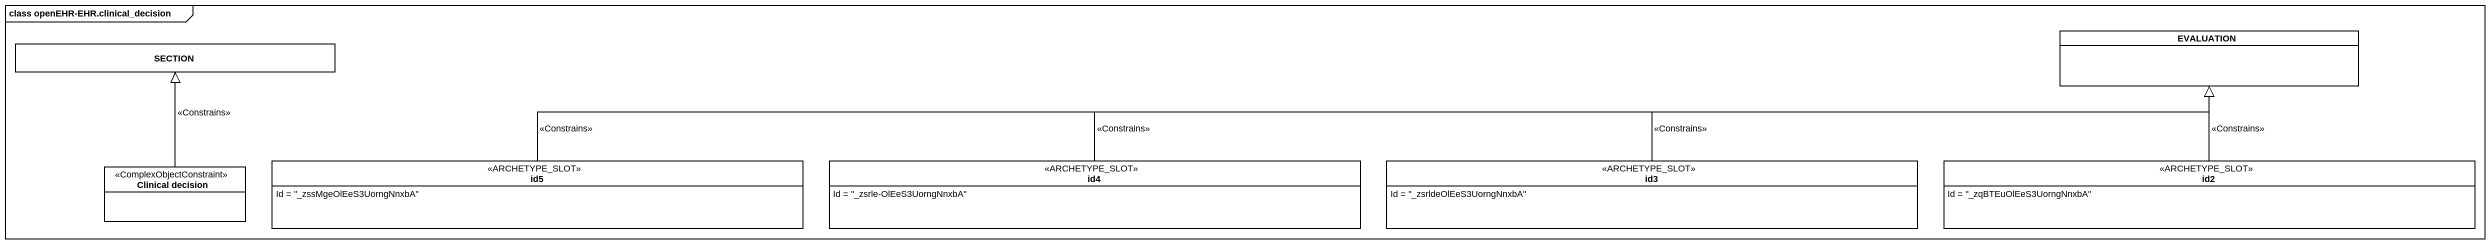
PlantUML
@startuml
mainframe class openEHR-EHR.clinical_decision
hide circle
hide empty members
class EVALUATION
class SECTION
class "Clinical decision" as Clinical_decision <<ComplexObjectConstraint>>
class id5 <<ARCHETYPE_SLOT>> {
  Id = "_zssMgeOlEeS3UorngNnxbA"
}
class id4 <<ARCHETYPE_SLOT>> {
  Id = "_zsrle-OlEeS3UorngNnxbA"
}
class id3 <<ARCHETYPE_SLOT>> {
  Id = "_zsrldeOlEeS3UorngNnxbA"
}
class id2 <<ARCHETYPE_SLOT>> {
  Id = "_zqBTEuOlEeS3UorngNnxbA"
}
Clinical_decision -up-|> SECTION : <<Constrains>>
id5 -right-|> EVALUATION : <<Constrains>>
id4 -right-|> EVALUATION : <<Constrains>>
id3 -right-|> EVALUATION : <<Constrains>>
id2 -up-|> EVALUATION : <<Constrains>>
@enduml
